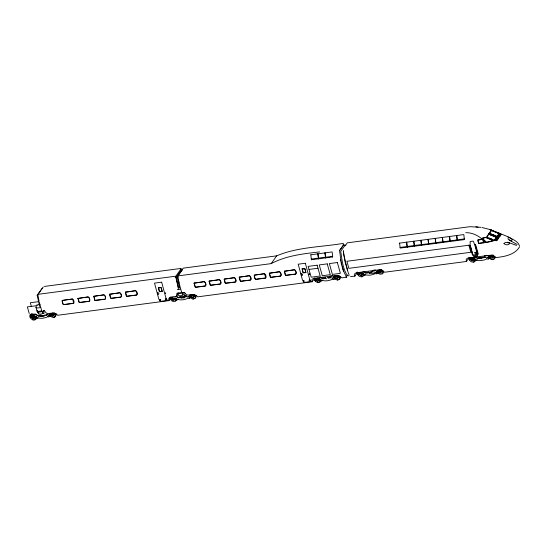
<?xml version="1.0" encoding="UTF-8"?>
<svg xmlns="http://www.w3.org/2000/svg" width="547" height="547" viewBox="0 0 547 547"><rect width="100%" height="100%" fill="white"/><g stroke="black" fill="none" stroke-linecap="round" stroke-linejoin="round"><path stroke-width="0.82" d="M170.432 297.766L170.343 298.505A0.862 0.745 35.5 0 0 170.602 299.052M314.833 278.758L314.737 279.496A0.862 0.745 35.5 0 0 314.819 279.784M165.317 293.267L165.679 292.946L165.536 293.575M176.551 296.33L176.797 293.93A1.067 0.923 35.5 0 1 177.543 293.206L178.452 293.083M363.454 274.744L363.434 273.767M358.798 274.293L358.162 273.821L358.073 272.652M470.447 259.599L469.811 259.121L469.716 257.958M50.693 313.67L50.789 313.472A1.224 0.417 -15.8 0 0 52.731 313.26L51.37 313.704M190.739 295.079L192.879 294.601M335.044 276.235L335.14 276.037A1.224 0.417 -15.8 0 0 337.089 275.825L337.273 275.585M469.196 258.553L469.135 259.531A0.862 0.745 35.5 0 0 469.654 260.263L470.16 259.996L469.524 259.524L469.435 258.355L472.629 257.938A1.873 1.62 35.5 0 1 473.887 258.205C477.305 261.418 482.297 260.844 486.29 259.23L488.567 256.269A1.873 1.62 35.5 0 1 489.586 255.702L489.825 255.675M304.105 281.199L303.305 280.864L303.558 281.302L303.975 280.926M309.691 280.303L309.308 280.351M366.668 272.433L367.481 272.707L367.003 272.618M478.31 257.733L479.131 258.006L478.57 257.815M36.013 317.137C35.993 319.133 36.881 316.481 35.213 316.98M186.267 295.838L186.513 296.706L186.404 295.831L179.888 296.679M326.627 278.676L326.648 278.922M332.138 278.245L332.002 277.773M369.676 273.254L369.649 273.062M369.895 273.466C368.309 272.16 375.721 274.874 374.934 272.119M481.326 258.56L481.298 258.362M486.816 257.876L486.686 257.411M37.538 311.14L37.374 311.722L38.858 314.142L40.546 314.169L42.611 313.65L42.351 312.275L44.061 310.84M44.389 310.388L44.348 310.539A3.378 1.156 -15.8 0 1 42.734 311.633M184.633 294.177L183.006 294.895M192.982 294.983L191.429 295.66M317.834 278.149L315.947 278.676M329.602 277.179L328.002 277.753M335.427 275.968L337.055 275.893M337.383 275.968L336.521 276.563M378.421 270.45L380.309 269.924M482.673 257.145C483.022 257.589 481.948 257.596 484.245 256.94M487.281 236.523L489.018 234.013M497.004 236.454L489.544 233.35L491.678 230.28M475.083 259.073L475.309 260.297M499.767 233.398L500.122 233.877L499.589 233.945L495.322 239.935L495.856 239.866L494.666 240.55M492.033 257.288L491.999 256.796M498.782 233.104L501.127 234.54L500.314 234.588C498.707 236.024 501.845 235.135 499.91 235.449L496.717 239.935M185.105 295.489L184.592 295.831M501.127 234.54L496.744 240.687L494.502 240.509L488.15 242.171L478.516 243.518L477.798 239.935L482.242 239.381M493.722 240.564L485.921 242.376M36.205 316.59L36.068 317.848L36.964 318.498M178.199 299.353L176.913 300.071M322.6 280.344L321.315 281.062M477.278 259.975L475.993 260.7M519.643 246.718C515.028 254.711 504.847 256.598 496.327 257.528L492.068 255.011L476.69 256.94L476.881 256.393M499.09 235.62L498.652 235.682L499.24 236.468L499.992 236.366M499.739 234.629L499.274 234.69L499.91 235.449M185.303 293.507L184.879 293.855M39.651 306.402L37.175 295.264L42.269 288.112M38.324 293.93L40.587 290.765M41.039 290.129L43.295 286.956M30.57 316.316L30.899 315.851M33.579 316.44L33.723 316.494A1.388 1.197 35.5 0 1 34.386 317.828L33.524 316.522M51.186 314.621A1.388 1.197 35.5 0 0 51.459 315.578L51.131 314.703M182.226 269.685L180.954 270.533L176.127 277.308L178.349 287.332M182.349 269.801L177.83 276.139L179.32 284.071L181.748 292.652L183.785 292.385A1.067 0.923 35.5 0 1 184.872 292.871C187.101 298.163 194.335 291.592 197.638 296.85L312.173 281.773L314.737 278.177M170.52 297.896L170.855 297.424M43.261 310.881L43.828 310.805A1.067 0.923 35.5 0 1 44.916 311.298C47.145 316.59 54.379 310.019 57.681 315.277L168.982 300.624L170.267 298.826M177.925 294.409L176.455 296.467C174.069 296.871 166.999 296.139 168.982 300.624M191.142 296.194A1.388 1.197 35.5 0 0 191.416 297.158L191.341 295.742M193.57 294.86L193.905 294.389M178.807 275.791L271.148 263.633L276.7 255.839C297.787 246.882 321.274 247.148 343.516 243.34M310.758 254.82L332.145 251.914L332.692 256.987M310.833 254.717L311.38 259.791M317.786 253.863L318.559 258.82M317.937 253.842L318.463 258.17M309.24 274.047L309.055 274.498L309.376 274.026L309.513 274.649L309.376 274.026M324.939 252.926L325.561 257.897M325.089 252.905L325.711 257.876M325.615 257.227L332.624 256.311M339.605 250.615L343.29 245.446M318.648 280.433L318.675 280.399A1.388 1.197 35.5 0 0 318.074 279.059M344.583 245.938L340.726 251.346C341.978 259.394 342.641 268.392 347.222 275.285M345.136 245.842L347.277 242.841L470.051 226.677L480.922 227.326M329.732 276.16L332.35 275.907M332.289 275.688L332.562 275.298M333.964 278.088L335.714 276.351L335.181 276.577M337.971 275.845L338.299 275.38M347.393 275.1L345.95 277.124L346.702 277.028C341.567 269.432 340.877 259.415 339.516 250.499L343.872 244.386L344.576 245.658M346.702 277.028L342.032 277.842L339.236 275.838L337.027 275.326L313.465 278.43L311.954 279.428L312.173 281.773M350.463 276.536L354.825 276.16L357.382 272.563M357.957 273.22L358.285 272.748M372.76 270.498L375.379 270.245M378.661 270.806L378.209 270.758L376.999 272.42M399.515 243.135L463.815 234.581L464.389 239.62L400.158 248.078L399.583 243.032M378.722 272.522L377.061 273.445M378.736 271.073A1.388 1.197 35.5 0 0 378.845 272.481L378.77 271.066M380.999 270.184L381.334 269.712M400.062 247.429L407.071 246.506M406.544 242.177L407.159 247.155M406.694 242.164L407.31 247.135M407.221 246.485L414.223 245.562M413.696 241.241L414.311 246.212M413.847 241.22L414.462 246.191M420.848 240.297L421.463 245.268M420.999 240.277L421.621 245.247M421.525 244.605L428.527 243.682M428 239.354L428.622 244.331M428.151 239.333L428.773 244.311M428.677 243.661L435.679 242.738M435.152 238.41L435.774 243.388M435.303 238.396L435.925 243.367M442.311 237.473L442.926 242.444M442.461 237.453L443.077 242.424M442.988 241.781L449.99 240.858M449.463 236.53L450.078 241.5M449.613 236.509L450.229 241.48M450.14 240.837L457.142 239.914M456.615 235.586L457.237 240.564M456.766 235.566L457.388 240.543M474.899 244.577L475.35 244.516M354.825 276.16L354.6 273.815L356.111 272.816L379.68 269.712L381.881 270.225L384.678 272.228L466.468 261.459L469.032 257.863M469.599 258.519L469.935 258.047M473.052 254.991L473.408 256.345L477.62 255.791L477.264 254.437M472.471 258.533L474.94 259.524M483.664 242.868L483.145 240.256M474.83 256.037L476.382 255.832M476.806 256.775L474.96 257.172C472.526 257.897 464.437 256.529 466.468 261.459M477.367 254.485L474.632 244.413L473.176 241.104L470.167 241.5L470.119 245.001L472.334 253.008M477.634 254.389L478.276 254.061L475.746 245.104M496.526 237.124L494.344 240.188M499.185 233.398L497.1 236.325M494.502 240.509L499.623 233.323L507.965 236.742M484.41 255.798L487.028 255.545M490.31 256.105L489.859 256.058L488.642 257.726M490.372 257.828L488.71 258.752M490.495 257.781L490.42 256.372A1.388 1.197 35.5 0 0 490.495 257.781L488.642 258.827M492.649 255.483L492.984 255.018M332.48 275.64L332.774 275.244M47.295 314.163L46.468 315.243L43.213 315.674M49.818 313.67L47.261 317.034C43.507 318.477 38.755 319.311 35.473 316.364M190.602 296.03L189.577 296.946M335.003 277.021L333.978 277.938M378.039 271.353L377.006 272.276M496.546 239.107L496.081 239.169M497.326 238.095L496.881 238.15L497.455 238.977L498.228 238.841M489.681 256.652L488.656 257.575M38.092 318.06L37.606 318.443M365.478 274.956L364.507 275.456L363.529 274.881M30.892 316.481L31.411 317.397L30.625 318.06A0.862 0.745 35.5 0 1 30.099 317.335C27.993 312.31 36.458 313.923 38.338 316.316L41.586 315.886M170.849 298.06L171.375 298.942L170.582 299.64A0.862 0.745 35.5 0 1 170.055 298.908L170.117 297.93M315.243 279.045L315.769 279.961L314.976 280.625A0.862 0.745 35.5 0 1 314.45 279.9L314.518 278.915M497.442 239.866L496.621 240.044M52.881 315.209L53.045 314.757M336.152 276.638C334.655 277.281 336.87 279.223 333.964 279.189M36.307 306.532L36.116 306.703A4.096 1.402 -15.8 0 0 40.232 307.564M179.724 296.912L179.621 297.267M190.992 295.127L192.886 294.949M316.275 278.751L316.392 279.209L317.903 278.676M324.118 277.903L323.892 278.177L324.453 278.375L323.633 278.095L324.022 278.259M360.876 272.83L359.317 273.165M378.75 270.526C377.943 271.763 381.785 270.184 379.755 270.17M472.526 258.136L470.96 258.464M472.581 258.314L471.07 258.847M490.392 255.825L490.276 256.235M493.011 256.926L493.332 256.386L492.779 255.285L490.071 255.75M184.011 292.413L182.308 293.855L182.568 295.223L180.496 295.742L178.814 295.722L177.331 293.295M32.936 314.286L30.844 314.559L31.343 316.077A1.224 0.417 -15.8 0 0 33.292 315.824M360.747 272.666L358.654 272.939M491.042 230.061L491.568 229.986M382.073 271.531L382.25 271.408A0.862 0.745 35.5 0 0 382.339 270.594M493.722 256.83L493.9 256.707A0.862 0.745 35.5 0 0 494.071 256.187M185.296 295.824L184.729 296.112M43.91 315.612L41.1 316.576L40.799 315.865L43.596 315.653M183.867 297.185L181.05 298.149L180.756 297.445L183.553 297.226M49.627 315.373L51.356 313.787M49.613 315.523L51.322 313.944M189.563 297.096L191.313 295.366M49.606 316.624L51.459 315.578M189.563 298.204L191.416 297.158M376.992 273.527L378.845 272.481M33.264 315.892L31.596 316.111M44.485 312.87L43.924 313.116M52.813 313.711L51.48 314.087M336.002 276.037L335.496 276.495L335.831 276.652M360.76 273.172L359.42 273.548M371.434 271.572L370.948 271.982L371.509 272.18C369.088 271.893 373.225 272.331 372.343 271.38M498.167 233.111L499.028 233.118M271.148 263.633C286.108 255.695 303.147 253.74 319.728 251.907M360.829 272.659L360.678 272.721A1.224 0.417 -15.8 0 1 358.729 272.974M380.117 270.163L378.168 270.403A1.224 0.417 -15.8 0 0 380.117 270.163L380.268 270.095M472.471 257.958L472.328 258.02A1.224 0.417 -15.8 0 1 470.379 258.28L470.304 258.246M491.91 255.401L491.767 255.463A1.224 0.417 -15.8 0 1 489.818 255.716M486.235 237.466L481.852 238.287L486.085 242.526M33.087 316.433L31.705 316.494M180.373 297.274L180.031 297.383L180.606 297.281M184.401 296.741L184.059 296.857L184.64 296.748M165.447 293.035L165.502 293.486M44.505 315.222L45.251 314.723M54.385 314.299L54.864 314.504A0.862 0.745 35.5 0 0 54.953 313.698L54.468 313.034M40.15 315.722L41.497 315.243L40.075 315.81L41.182 315.27L40.649 315.024M172.209 297.821L172.578 297.746M172.319 298.204L172.681 298.129M327.974 277.5L327.632 277.732L328.241 277.808M324.501 278.286L325.54 277.835L325.28 277.575M491.199 256.194L490.509 256.29M482.816 238.116L485.941 237.343L494.016 240.694M482.003 238.444L482.44 238.253L486.358 242.177M31.343 316.077L32.656 315.892M345.205 245.193L345.841 245.111M44.41 286.423L181.071 268.427M276.7 255.839L183.231 268.146L177.132 276.837L179.601 287.975M38.851 294.218L175.519 276.221M311.359 259.046L318.361 258.122L318.409 258.84M318.511 258.102L325.513 257.186M414.421 245.48L421.422 244.557M435.877 242.656L442.885 241.733M457.34 239.825L464.341 238.909M37.175 295.264L37.818 295.175M311.4 259.757L332.713 256.953M482.269 239.449L478.023 240.01L478.68 243.271L483.548 242.629L483.056 240.263M495.944 240.721L496.697 240.618M38.611 301.657L30.304 302.751L31.35 306.436M264.358 273.787L254.676 275.066C253.644 275.832 254.615 278.929 255.866 279.271L265.733 277.931L264.563 273.801M36.772 304.946L39.993 304.522M308.966 269.432L317.951 268.249M37.319 305.588L27.35 306.901L29.23 313.54M477.415 254.417L472.854 255.08L470.331 245.815M373.245 270.293L375.317 270.02M485.579 255.504L486.967 255.326M31.268 316.043L30.4 316.159L30.912 317.663M317.855 278.703L320.33 279.736M190.787 295.585L191.279 295.524M41.059 315.592L38.625 315.913L34.899 313.834M329.479 277.623L331.106 277.404M372.514 271.955L374.134 271.743M484.157 257.254L485.784 257.042M47.309 314.901L48.074 314.798M159.772 300.016L160.346 299.961M165.495 299.264L166.062 299.209M187.265 296.474L188.024 296.371M304.043 281.042L303.592 281.103M181.542 297.459L178.295 297.889L175.566 296.296M183.17 297.247L186.418 296.816M328.378 278.129L330.819 277.808M371.413 272.461L365.724 273.213L362.996 271.627M485.497 257.446L477.374 258.512L474.646 256.926M180.797 297.589L182.418 297.883L183.621 297.185L183.949 298.368M347.865 275.873L349.143 275.709M41.49 316.44L43.664 315.612L43.999 316.795M335.14 276.071L337.089 275.825M50.782 313.506L52.731 313.26M176.209 299.578L175.97 298.71L176.23 298.949M184.134 296.768L183.648 296.741M43.61 313.178L43.124 313.151M48.806 316.973L49.907 316.173L49.093 314.894M490.057 229.767L499.322 233.248M72.505 299.086L62.611 300.351C61.579 301.123 62.549 304.214 63.801 304.556L73.667 303.223L72.689 299.175M465.777 232.68C473.565 232.53 480.669 236.755 485.504 242.629M39.104 313.862L38.673 313.684M475.856 226.807L478.078 227.114M481.989 227.531L491.144 229.808M479.965 257.213L479.815 257.746L478.611 257.801M368.316 271.914L368.165 272.447L367.051 272.591M473.353 260.037L475.705 260.529M364.056 275.23L361.704 274.738L361.047 273.479M321.027 280.891L318.655 280.508L318.012 279.148M174.274 299.414L176.626 299.906M34.317 317.834L36.67 318.333M178.206 276.857L175.218 277.09M475.008 259.374L473.066 258.273M363.358 274.068L361.417 272.967M363.29 274.225L361.335 273.131M320.262 279.893L317.766 278.82M35.131 317.137L35.911 317.328M507.691 242.171L516.518 245.432M43.097 313.164L43.787 313.226L42.7 313.151M315.263 280.228L314.751 278.724L315.694 278.642A1.224 0.417 -15.8 0 0 317.65 278.382L317.951 278.3A1.873 1.62 35.5 0 1 319.209 278.567C322.627 281.787 327.619 281.206 331.612 279.592L334.169 276.235A1.873 1.62 35.5 0 1 334.449 275.962M170.862 299.236L170.356 297.732L171.3 297.65A1.224 0.417 -15.8 0 0 173.249 297.397M487.37 259.046C488.765 259.839 489.531 257.603 488.129 257.09M375.721 273.746C377.115 274.539 377.881 272.303 376.48 271.791M188.291 298.423C189.686 299.216 190.452 296.98 189.05 296.467M485.722 237.521L493.127 240.666M499.479 233.521L491.377 230.157L486.536 236.947L491.343 238.916M491.534 230.56L498.789 233.569M489.196 233.22L494.003 235.189M488.717 233.89L496.826 237.254M488.922 234.143L496.43 237.261M488.874 234.287L496.129 237.302M495.527 231.894L496.136 232.147M492.799 230.745L494.844 231.607M493.797 235.094L497.298 236.584M491.138 238.827L494.645 240.311M496.915 232.489L498.467 233.172M225.385 283.141L235.463 281.958C236.495 281.192 235.525 278.095 234.273 277.753L224.4 279.093L225.234 282.997M95.007 300.303L105.086 299.127C106.118 298.354 105.147 295.264 103.896 294.915L94.022 296.255L94.857 300.159M190.664 295.059L190.739 295.093A1.224 0.417 -15.8 0 0 192.688 294.84M509.161 240.106L517.188 244.488M508.088 236.789C511.93 239.251 518.009 240.885 519.452 245.849M492.997 256.994L493.613 257.111A0.862 0.745 35.5 0 0 493.702 256.297L493.107 255.408M338.607 276.953L339.215 277.069A0.862 0.745 35.5 0 0 339.386 276.55M194.206 295.961L194.821 296.084A0.862 0.745 35.5 0 0 194.992 295.558M332.494 279.298C333.855 280.379 335.003 278.054 333.451 277.452M48.341 316.85L47.849 316.515M174.37 298.293L175.088 298.71M475.61 256.919L477.661 258.116M363.967 271.62L366.011 272.809M320.248 276.885L322.976 278.478M319.968 277.288L322.689 278.881L325.937 278.327M176.531 296.296L178.582 297.486M174.808 297.582C178.226 300.795 183.218 300.214 187.218 298.607L189.775 295.243A1.873 1.62 35.5 0 1 190.048 294.97M499.589 233.945L500.314 234.588M180.312 269.938L180.954 270.533M472.69 258.779L473.415 260.03A1.388 1.197 35.5 0 0 472.752 258.697L472.451 258.457M33.948 316.234L34.413 316.72M493.791 255.627L493.497 255.23M382.148 270.327L381.854 269.931M338.955 275.811L339.311 276.262M194.711 294.997L194.417 294.607M498.673 235.648L499.22 236.502M496.108 239.135L496.69 239.962M496.943 238.157L497.476 238.943M343.119 244.488L343.824 245.753M174.008 298.525L174.336 299.4A1.388 1.197 35.5 0 0 174.069 298.443M181.7 270.109L181.084 268.816L175.669 276.426L178.479 289.035M349.061 274.697L348.323 272.871M381.464 270.102L382.052 270.997A0.862 0.745 35.5 0 1 381.963 271.804L381.334 271.661L381.683 271.086L381.136 269.986L377.936 270.403A1.873 1.62 35.5 0 0 376.917 270.97L374.647 273.931C370.647 275.538 365.656 276.119 362.237 272.905A1.873 1.62 35.5 0 0 360.986 272.638L357.786 273.056L357.875 274.218L358.517 274.662L358.012 274.963A0.862 0.745 35.5 0 1 357.485 274.232L357.17 271.914M338.429 275.77L339.024 276.666A0.862 0.745 35.5 0 1 338.935 277.473L338.32 277.356L338.655 276.748L338.101 275.647L334.901 276.071A1.873 1.62 35.5 0 0 333.889 276.638M194.028 294.778L194.623 295.674A0.862 0.745 35.5 0 1 194.534 296.481L193.898 296.337L194.253 295.763L193.7 294.655L190.506 295.079A1.873 1.62 35.5 0 0 189.488 295.647M54.078 313.205L54.666 314.101A0.862 0.745 35.5 0 1 54.577 314.908L53.968 314.792L54.297 314.19L53.75 313.082L50.55 313.506A1.873 1.62 35.5 0 0 49.531 314.074M475.076 257.001L474.577 256.037M348.063 272.269L345.089 261.986L343.284 251.005M475.063 244.352L477.825 254.123M469.654 245.063L472.417 254.834M360.842 273.199L361.102 273.397A1.388 1.197 35.5 0 1 361.772 274.724L361.683 274.772M347.639 270.608L343.926 255.346M341.055 262.656L341.718 265.008M342.162 266.574L343.495 271.278M335.714 276.351L335.735 276.734A1.388 1.197 35.5 0 0 335.578 277.678M309.219 274.081L309.383 274.662M39.363 302.498L41.791 311.079M38.099 312.597L37.88 311.53M35.952 307.305L37.052 311.202M32.984 314.156L32.328 314.573A1.224 0.417 -15.8 0 1 30.926 314.593M340.432 259.811L340.74 261.234M178.541 281.11L178.951 282.984M39.104 301.322L38.133 296.358M343.81 254.553L343.352 250.745M37.873 294.566L38.044 295.756M30.071 314.614L31.282 314.094A1.224 0.417 -15.8 0 1 31.822 313.855M44.04 310.566A4.014 1.374 -15.8 0 1 39.206 312.091A4.014 1.374 -15.8 0 1 37.381 310.874M41.189 310.942A4.014 1.374 -15.8 0 1 36.991 310.689M36.451 318.409A3.35 2.892 35.5 0 1 34.311 319.988M33.312 319.968A3.35 2.892 35.5 0 1 32.335 319.646M30.365 317.369A3.35 2.892 35.5 0 1 30.256 316.412M35.87 316.918A2.858 2.468 35.5 0 1 34.372 319.763A2.858 2.468 35.5 0 1 30.96 318.388M34.434 317.212A1.388 1.197 35.5 0 1 33.511 318.634M32.499 318.388A1.388 1.197 35.5 0 1 31.835 317.055M55.979 313.999A3.35 2.892 35.5 0 1 53.75 317.431M54.953 313.575A2.858 2.468 35.5 0 1 54.187 317.055A2.858 2.468 35.5 0 1 50.399 315.831M50.044 315.051A2.858 2.468 35.5 0 1 50.119 313.465M53.25 313.814A1.388 1.197 35.5 0 1 53.75 315.585A1.388 1.197 35.5 0 1 51.938 315.824M50.092 313.397A1.873 1.62 35.5 0 1 50.44 313.205M340.33 276.556A3.35 2.892 35.5 0 1 339.017 279.715M338.101 279.989A3.35 2.892 35.5 0 1 337.109 279.968M339.666 276.919A2.858 2.468 35.5 0 1 336.911 279.832A2.858 2.468 35.5 0 1 334.47 276.03M337.109 276.16A1.388 1.197 35.5 0 1 337.301 278.635M336.296 278.389A1.388 1.197 35.5 0 1 335.899 278.02M335.79 276.618A1.388 1.197 35.5 0 1 336.132 276.29M336.836 276.919A0.868 0.752 35.5 0 1 337.506 278.081A0.868 0.752 35.5 0 1 336.234 278.245A0.868 0.752 35.5 0 1 336.22 277.001M320.809 280.973A3.35 2.892 35.5 0 1 319.578 282.279M318.662 282.553A3.35 2.892 35.5 0 1 317.67 282.525M315.817 281.63A3.35 2.892 35.5 0 1 315.14 280.843M314.723 279.934A3.35 2.892 35.5 0 1 314.805 278.074M320.323 280.296A2.858 2.468 35.5 0 1 317.048 282.286A2.858 2.468 35.5 0 1 315.031 278.587M319.872 278.697A2.858 2.468 35.5 0 1 320.227 279.476M318.163 278.936A1.388 1.197 35.5 0 1 317.349 281.165M316.46 280.577A1.388 1.197 35.5 0 1 316.351 279.175M182.814 292.775A4.014 1.374 -15.8 0 1 177.166 293.035M180.189 289.137A4.096 1.402 -15.8 0 1 177.296 289.513M183.689 292.672A3.378 1.156 -15.8 0 1 182.691 293.206M181.146 292.522A4.014 1.374 -15.8 0 1 178.315 292.891M176.407 299.988A3.35 2.892 35.5 0 1 175.177 301.288M170.322 298.942A3.35 2.892 35.5 0 1 170.411 297.083M175.922 299.305A2.858 2.468 35.5 0 1 173.925 301.418A2.858 2.468 35.5 0 1 170.917 299.961M170.561 299.182A2.858 2.468 35.5 0 1 170.637 297.595M174.39 298.785A1.388 1.197 35.5 0 1 172.455 299.961M172.066 299.592A1.388 1.197 35.5 0 1 171.956 298.183M195.935 295.571A3.35 2.892 35.5 0 1 194.616 298.73M193.706 299.004A3.35 2.892 35.5 0 1 192.708 298.983M190.178 297.294A3.35 2.892 35.5 0 1 189.761 296.385M195.265 295.927A2.858 2.468 35.5 0 1 193.768 298.771A2.858 2.468 35.5 0 1 190.356 297.404M190 296.624A2.858 2.468 35.5 0 1 190.076 295.038M192.708 295.168A1.388 1.197 35.5 0 1 192.906 297.65M192.387 297.616A1.388 1.197 35.5 0 1 191.894 297.397M383.365 270.895A3.35 2.892 35.5 0 1 382.045 274.054M382.339 270.471A2.858 2.468 35.5 0 1 380.37 274.204A2.858 2.468 35.5 0 1 377.505 270.362M380.794 272.816A1.388 1.197 35.5 0 1 379.324 272.727M380.63 270.71A1.388 1.197 35.5 0 1 381.136 272.488M362.606 276.611A3.35 2.892 35.5 0 1 361.697 276.885M363.837 275.312A3.35 2.892 35.5 0 1 363.345 276.071M362.9 273.035A2.858 2.468 35.5 0 1 362.135 276.508A2.858 2.468 35.5 0 1 358.347 275.291M361.697 275.045A1.388 1.197 35.5 0 1 360.377 275.503M361.191 273.268A1.388 1.197 35.5 0 1 361.82 274.109M495.124 257.152A3.35 2.892 35.5 0 1 491.787 259.606M494.344 256.557A2.858 2.468 35.5 0 1 492.847 259.401A2.858 2.468 35.5 0 1 489.435 258.034M489.08 257.247A2.858 2.468 35.5 0 1 489.148 255.661A1.873 1.62 35.5 0 0 488.854 255.873M491.787 255.798A1.388 1.197 35.5 0 1 491.985 258.273M475.487 260.611A3.35 2.892 35.5 0 1 473.346 262.184M474.55 258.334A2.858 2.468 35.5 0 1 473.784 261.815A2.858 2.468 35.5 0 1 469.996 260.591M469.545 258.991A2.858 2.468 35.5 0 1 469.709 258.225M473.504 259.9A1.388 1.197 35.5 0 1 471.535 260.584M472.348 258.355A1.388 1.197 35.5 0 1 473.47 259.408M508.238 237.535L508.04 239.039L511.274 240.953C514.03 239.169 509.476 237.289 508.238 237.535M46.317 314.265L46.557 315.127L46.317 314.265M481.353 258.109L481.545 258.772L481.353 258.109M62.187 300.474L63.049 304.159L63.575 304.658L73.524 303.394C74.72 302.587 73.667 299.284 72.272 298.963L62.187 300.474M77.989 298.388L78.85 302.081L79.377 302.573L89.325 301.315C90.522 300.508 89.469 297.206 88.074 296.884L77.989 298.388M78.098 298.457L79.39 302.464L89.284 301.206C90.317 300.433 89.346 297.342 88.094 296.994L78.098 298.457M93.79 296.31L94.652 300.002L95.178 300.494L105.127 299.23C106.323 298.43 105.27 295.127 103.875 294.806L93.79 296.31M109.591 294.231L110.453 297.917L110.979 298.416L120.928 297.151C122.125 296.344 121.072 293.048 119.677 292.72L109.591 294.231M109.701 294.3L110.993 298.306L120.887 297.042C121.919 296.276 120.949 293.185 119.697 292.836L109.701 294.3M125.352 292.153L126.213 295.845L126.733 296.344L136.688 295.079C137.885 294.272 136.825 290.97 135.43 290.648L125.352 292.153M125.454 292.228L126.754 296.235L136.641 294.97C137.673 294.197 136.702 291.107 135.451 290.758L125.454 292.228M158.432 287.797L159.403 291.708L162.24 291.537L161.269 287.626L158.432 287.797M158.534 287.872L159.498 291.654L162.138 291.462L161.18 287.681L158.534 287.872M194.089 283.107L194.944 286.792L195.47 287.291L205.426 286.026C206.616 285.219 205.563 281.924 204.168 281.602L194.089 283.107M194.192 283.175L195.491 287.182L205.378 285.917C206.41 285.151 205.44 282.061 204.188 281.712L194.192 283.175M209.132 281.124L209.986 284.816L210.513 285.315L220.468 284.05C221.658 283.243 220.605 279.941 219.21 279.62L209.132 281.124M209.234 281.192L210.527 285.199L220.42 283.941C221.453 283.168 220.482 280.078 219.231 279.729L209.234 281.192M224.167 279.148L225.029 282.833L225.555 283.332L235.504 282.067C236.701 281.261 235.648 277.965 234.253 277.637L224.167 279.148M239.21 277.165L240.071 280.857L240.598 281.349L250.547 280.085C251.743 279.285 250.69 275.982 249.295 275.661L239.21 277.165M239.319 277.233L240.612 281.24L250.505 279.982C251.538 279.209 250.567 276.119 249.316 275.77L239.319 277.233M254.252 275.182L255.114 278.874L255.64 279.373L265.589 278.108C266.786 277.302 265.733 273.999 264.338 273.678L254.252 275.182M269.295 273.206L270.156 276.891L270.683 277.391L280.632 276.126C281.828 275.319 280.775 272.023 279.38 271.695L269.295 273.206M269.404 273.274L270.697 277.281L280.59 276.016C281.623 275.25 280.652 272.16 279.401 271.811L269.404 273.274M284.337 271.223L285.199 274.915L285.725 275.408L295.674 274.15C296.871 273.343 295.818 270.04 294.423 269.719L284.337 271.223M284.44 271.291L285.739 275.298L295.633 274.04C296.665 273.268 295.695 270.177 294.443 269.828L284.44 271.291M302.129 268.885L303.1 272.789L305.937 272.618L304.966 268.707L302.129 268.885M302.231 268.953L303.188 272.734L305.835 272.55L304.877 268.762L302.231 268.953M503.985 243.408C504.744 245.063 509.113 245.617 509.736 243.114L505.702 242.328L503.985 243.408M474.885 252.393C474.96 256.276 478.905 251.121 474.885 252.393M157.474 292.741C157.447 297.281 160.627 292.146 157.474 292.741M301.171 273.828C301.137 278.348 304.433 273.322 301.171 273.828M32.314 315.325L35.001 314.969L32.314 315.325M369.56 272.488L370.059 272.522L369.56 272.488M481.203 257.787L481.709 257.822L481.203 257.787M161.666 282.177L154.521 283.114L158.719 298.806L160.264 301.383L167.409 300.44L165.871 297.862L161.666 282.177M305.363 263.257L298.218 264.194L302.416 279.886L303.961 282.464L311.106 281.52L309.561 278.943L305.363 263.257M317.137 265.192L308.152 266.375L311.188 277.192L320.166 276.009L317.137 265.192M327.243 263.866L319.243 264.919L322.279 275.736L330.279 274.683L327.243 263.866M337.355 262.533L329.349 263.586L332.385 274.403L340.391 273.35L337.355 262.533M468.868 245.22L346.907 261.275L348.856 268.338L470.817 252.283L468.868 245.22M160.209 299.701L159.608 299.783L159.861 300.221L160.462 300.139L160.209 299.701M165.932 298.949L165.331 299.024L165.584 299.469L166.185 299.387L165.932 298.949M309.629 280.03L309.028 280.112L309.274 280.549L309.882 280.467L309.629 280.03M370.476 272.468L368.972 272.666L370.476 272.468M482.119 257.767L480.615 257.965L482.119 257.767M32.123 317.684A0.868 0.752 35.5 0 0 33.449 318.361A0.868 0.752 35.5 0 0 33.251 316.993A0.868 0.752 35.5 0 0 32.123 317.684M51.562 315.12A0.868 0.752 35.5 0 0 52.888 315.804A0.868 0.752 35.5 0 0 52.69 314.436A0.868 0.752 35.5 0 0 51.562 315.12M316.474 280.249A0.868 0.752 35.5 0 0 317.807 280.926A0.868 0.752 35.5 0 0 317.602 279.558A0.868 0.752 35.5 0 0 316.474 280.249M172.073 299.257A0.868 0.752 35.5 0 0 173.406 299.941A0.868 0.752 35.5 0 0 173.208 298.566A0.868 0.752 35.5 0 0 172.073 299.257M191.512 296.7A0.868 0.752 35.5 0 0 192.845 297.377A0.868 0.752 35.5 0 0 192.647 296.009A0.868 0.752 35.5 0 0 191.512 296.7M378.941 272.023A0.868 0.752 35.5 0 0 380.274 272.7A0.868 0.752 35.5 0 0 380.076 271.333A0.868 0.752 35.5 0 0 378.941 272.023M359.502 274.58A0.868 0.752 35.5 0 0 360.835 275.264A0.868 0.752 35.5 0 0 360.637 273.89A0.868 0.752 35.5 0 0 359.502 274.58M490.591 257.322A0.868 0.752 35.5 0 0 491.924 258.006A0.868 0.752 35.5 0 0 491.726 256.632A0.868 0.752 35.5 0 0 490.591 257.322M471.152 259.88A0.868 0.752 35.5 0 0 472.485 260.563A0.868 0.752 35.5 0 0 472.287 259.196A0.868 0.752 35.5 0 0 471.152 259.88"/></g></svg>
